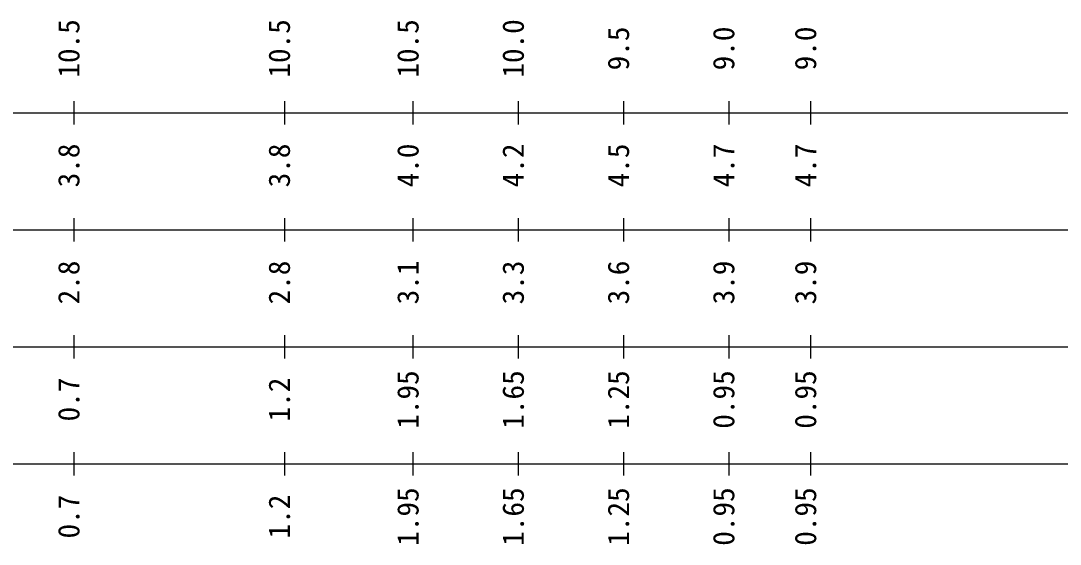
# Model space of a CAD drawing. Units: millimetres on the paper, enlarged 1000 times. Extents: x 40000 to 680000, y 20000 to 380000.
# Drawn here: x 300434 to 389317, y 109138 to 153862 of the extents above; entities that cross this region are included whole.
import ezdxf
from ezdxf.enums import TextEntityAlignment as Align

# ---------------------------------------------------------------- set-up
doc = ezdxf.new("R2010")
doc.units = ezdxf.units.MM
doc.header["$LTSCALE"] = 1000
doc.layers.add('M-TTL-BAND', color=7, linetype='Continuous', lineweight=25)
doc.styles.add('ＭＳ ゴシック', font='')
doc.styles.get('ＭＳ ゴシック').set_extended_font_data('MS Gothic')

msp = doc.modelspace()

# ---------------------------------------------------------------- linework, layer by layer
at = {"layer": 'M-TTL-BAND'}
for p, q in [((305000, 145000), (305000, 147000)), ((323000, 145000), (323000, 147000)), ((334000, 145000), (334000, 147000)), ((343000, 145000), (343000, 147000)), ((352000, 145000), (352000, 147000)), ((361000, 145000), (361000, 147000)), ((368000, 145000), (368000, 147000)), ((46000, 146000), (579000, 146000)), ((305000, 135000), (305000, 137000)), ((323000, 135000), (323000, 137000)), ((334000, 135000), (334000, 137000)), ((343000, 135000), (343000, 137000)), ((352000, 135000), (352000, 137000)), ((361000, 135000), (361000, 137000)), ((368000, 135000), (368000, 137000)), ((52000, 136000), (579000, 136000)), ((305000, 125000), (305000, 127000)), ((323000, 125000), (323000, 127000)), ((334000, 125000), (334000, 127000)), ((343000, 125000), (343000, 127000)), ((352000, 125000), (352000, 127000)), ((361000, 125000), (361000, 127000)), ((368000, 125000), (368000, 127000)), ((46000, 126000), (579000, 126000)), ((305000, 115000), (305000, 117000)), ((323000, 115000), (323000, 117000)), ((334000, 115000), (334000, 117000)), ((343000, 115000), (343000, 117000)), ((352000, 115000), (352000, 117000)), ((361000, 115000), (361000, 117000)), ((368000, 115000), (368000, 117000)), ((52000, 116000), (579000, 116000))]:
    msp.add_line(p, q, dxfattribs=at)

# ---------------------------------------------------------------- texts
at = {"layer": 'M-TTL-BAND', "style": 'ＭＳ ゴシック'}
for s, p in [('10.5', (306000, 151500)), ('10.5', (324000, 151500)), ('10.5', (335000, 151500)), ('10.0', (344000, 151500)), ('9.5', (353000, 151500)), ('9.0', (362000, 151500)), ('9.0', (369000, 151500)), ('3.8', (306000, 141500)), ('3.8', (324000, 141500)), ('4.0', (335000, 141500)), ('4.2', (344000, 141500)), ('4.5', (353000, 141500)), ('4.7', (362000, 141500)), ('4.7', (369000, 141500)), ('2.8', (306000, 131500)), ('2.8', (324000, 131500)), ('3.1', (335000, 131500)), ('3.3', (344000, 131500)), ('3.6', (353000, 131500)), ('3.9', (362000, 131500)), ('3.9', (369000, 131500)), ('1.95', (335000, 121500)), ('1.65', (344000, 121500)), ('1.25', (353000, 121500)), ('0.95', (362000, 121500)), ('0.95', (369000, 121500)), ('0.7', (306000, 121500)), ('1.2', (324000, 121500)), ('1.95', (335000, 111500)), ('1.65', (344000, 111500)), ('1.25', (353000, 111500)), ('0.95', (362000, 111500)), ('0.95', (369000, 111500)), ('0.7', (306000, 111500)), ('1.2', (324000, 111500))]:
    msp.add_text(s, height=1833, rotation=90, dxfattribs=at).set_placement(p, align=Align.BOTTOM_CENTER)

doc.saveas('drawing.dxf')
